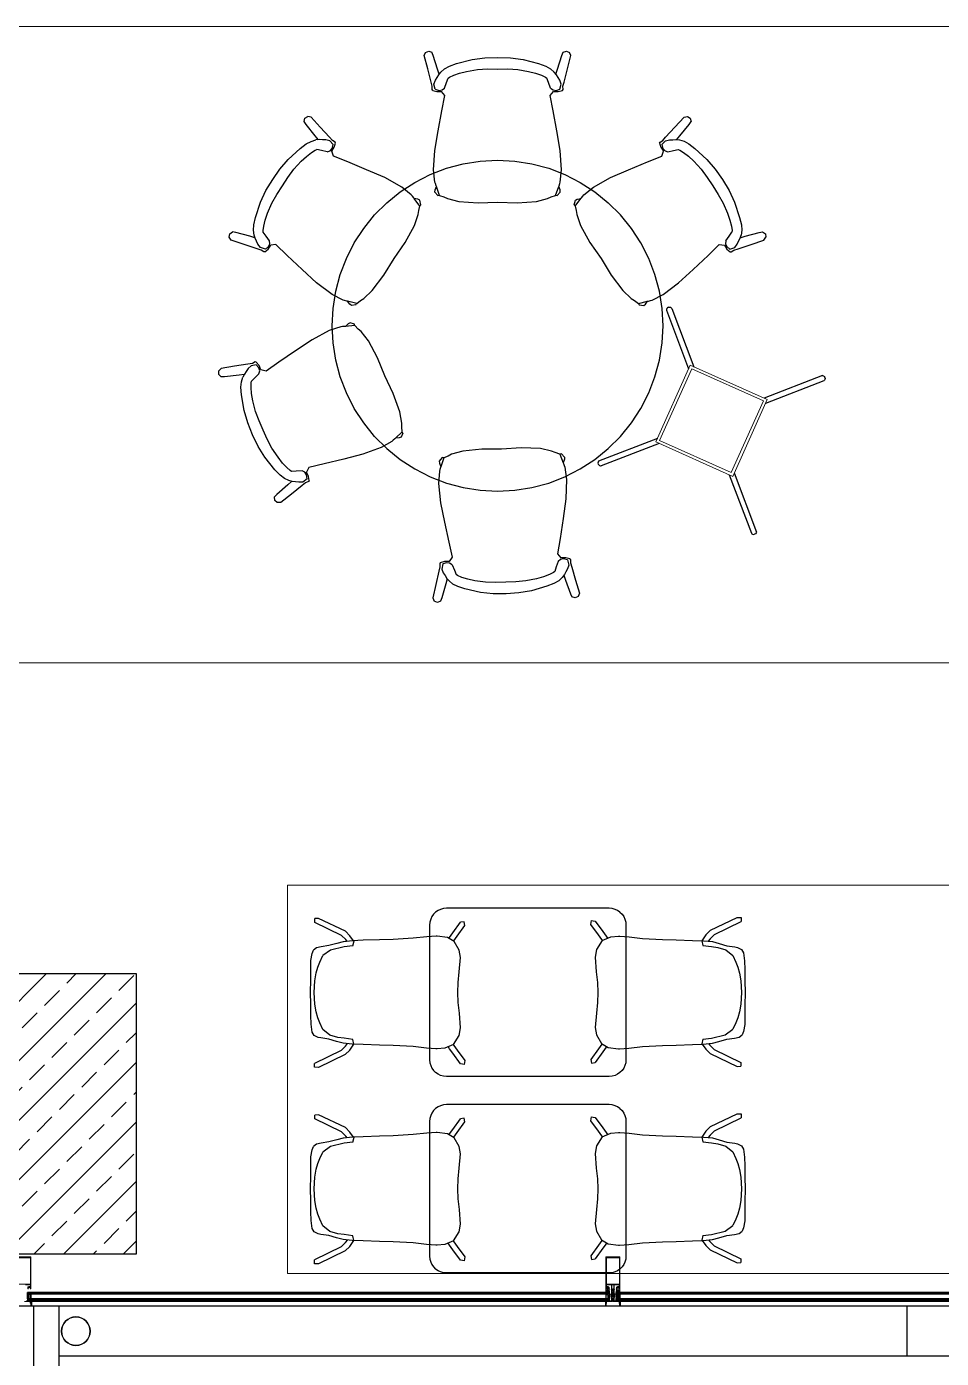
# Model space of a CAD drawing. Header units: centimetres. Extents: x -678439 to 55805, y -426864 to 17948.
# Drawn here: x 49390.6 to 49716.8, y 9606.7 to 10081.5 of the extents above; entities that cross this region are included whole.
import ezdxf

# ---------------------------------------------------------------- set-up
doc = ezdxf.new("R2010")
doc.units = ezdxf.units.CM
doc.header["$LTSCALE"] = 0.01
doc.header["$MEASUREMENT"] = 0
doc.layers.get('0').update_dxf_attribs({"lineweight": 0})
for name, color, linetype in [('AG-ELEV-02', 152, 'Continuous'), ('CAM', 1, 'Continuous'), ('V-0_Hatch_Concrete', 252, 'Continuous'), ('V-2_Column', 160, 'Continuous')]:
    doc.layers.add(name, color=color, linetype=linetype)
doc.layers.add('AG-Furniture', color=9, linetype='Continuous', lineweight=9)
doc.layers.add('AG-Profile_Aluminium', color=122, linetype='Continuous', lineweight=9)

# ---------------------------------------------------------------- blocks, each defined once
blk = doc.blocks.new('150714_ARSA$0$KOLON 80X120')
at = {"layer": 'V-0_Hatch_Concrete'}
h = blk.add_hatch(dxfattribs=at)
h.set_pattern_fill('ANSI33', color=256, scale=60)
h.set_pattern_definition([(45, (-19036.79, -4512.143), (-10.606602, 10.606602), []), (45, (-19026.183, -4512.143), (-10.606602, 10.606602), [7.5, -3.75])])
h.paths.add_polyline_path([(0, 100), (80, 100), (80, 0), (0, 0)])
at = {"layer": 'V-2_Column'}
blk.add_lwpolyline([(0, 100), (80, 100), (80, 0), (0, 0), (0, 100)], dxfattribs=at)
blk = doc.blocks.new('ART_00113592_P')
at = {"color": 0, "linetype": 'Continuous', "lineweight": -3}
for p, q in [((1, -49.2), (3.8, -39.1)), ((3.8, -39.1), (8.2, -29.7)), ((8.2, -29.7), (14.1, -21.4)), ((14.1, -21.4), (21.4, -14.1)), ((21.4, -14.1), (29.7, -8.2)), ((29.7, -8.2), (39.1, -3.8)), ((39.1, -3.8), (49.2, -1)), ((49.2, -1), (60, 0)), ((60, 0), (640, 0)), ((640, 0), (650.8, -1)), ((650.8, -1), (661, -3.8)), ((661, -3.8), (670.3, -8.2)), ((670.3, -8.2), (678.7, -14.1)), ((685.9, -21.4), (678.7, -14.1)), ((691.9, -29.7), (685.9, -21.4)), ((696.3, -39.1), (691.9, -29.7)), ((699.1, -49.2), (696.3, -39.1)), ((0, -60), (1, -49.2)), ((0, -540), (0, -60)), ((700.1, -60), (699.1, -49.2)), ((700, -60), (700.1, -60)), ((700.1, -540), (700.1, -60)), ((1, -550.8), (0, -540)), ((3.8, -561), (1, -550.8)), ((8.2, -570.3), (3.8, -561)), ((691.9, -570.3), (696.3, -561)), ((696.3, -561), (699.1, -550.8)), ((699.1, -550.8), (700.1, -540)), ((14.1, -578.7), (8.2, -570.3)), ((21.4, -585.9), (14.1, -578.7)), ((21.4, -585.9), (29.7, -591.9)), ((29.7, -591.9), (39.1, -596.3)), ((39.1, -596.3), (49.2, -599.1)), ((49.2, -599.1), (60, -600.1)), ((60, -600.1), (640, -600.1)), ((640, -600.1), (650.8, -599.1)), ((650.8, -599.1), (661, -596.3)), ((661, -596.3), (670.3, -591.9)), ((670.3, -591.9), (678.7, -585.9)), ((678.7, -585.9), (685.9, -578.7)), ((685.9, -578.7), (691.9, -570.3))]:
    blk.add_line(p, q, dxfattribs=at)
blk = doc.blocks.new('ART_00104314_P')
at = {"color": 0, "linetype": 'Continuous', "lineweight": -3}
for p, q in [((224.9, -0.3), (268.4, 0)), ((268.4, 0), (311.7, -0.3)), ((0, -28), (0.7, -14.3)), ((46, -123), (0, -28)), ((0.7, -14.3), (14.7, -14.5)), ((60.6, -109.3), (14.7, -14.5)), ((101, -64.7), (105.3, -37)), ((105.3, -37), (106.9, -27)), ((106.9, -27), (114.1, -12.5)), ((114.1, -12.5), (126, -6.2)), ((115.8, -69), (136.1, -43.3)), ((126, -6.2), (154.7, -1.5)), ((136.1, -43.3), (159.2, -32.4)), ((154.7, -1.5), (185.5, -0.7)), ((159.2, -32.4), (177.3, -25.4)), ((177.3, -25.4), (198.3, -19.6)), ((185.5, -0.7), (224.9, -0.3)), ((198.3, -19.6), (226, -15.6)), ((226, -15.6), (267.8, -12.3)), ((267.8, -12.3), (309.6, -15.6)), ((309.6, -15.6), (337.2, -19.6)), ((311.7, -0.3), (348.7, -0.6)), ((337.2, -19.6), (357.9, -25.4)), ((348.7, -0.6), (381.5, -1.4)), ((357.9, -25.4), (375.9, -32.4)), ((375.9, -32.4), (398.9, -43.3)), ((381.5, -1.4), (406.3, -5.4)), ((418.9, -70.9), (398.9, -43.3)), ((406.3, -5.4), (418.9, -10.9)), ((426.8, -21.6), (418.9, -10.9)), ((430.4, -37.6), (426.8, -21.6)), ((434.6, -64.8), (430.4, -37.6)), ((471.2, -110.5), (516.8, -15)), ((485.7, -124.2), (531.5, -28.4)), ((516.8, -15), (530.8, -14.7)), ((531.5, -28.4), (530.8, -14.7)), ((86.4, -116.3), (92.6, -92.8)), ((92.6, -92.8), (101, -64.7)), ((107, -97.4), (115.8, -69)), ((430, -119.7), (418.9, -70.9)), ((442.7, -93.8), (434.6, -64.8)), ((448.5, -116.5), (442.7, -93.8)), ((46, -123), (62.4, -139.4)), ((60.6, -109.3), (75.8, -124.5)), ((62.4, -139.4), (83.2, -154.4)), ((75.8, -124.5), (85.1, -131.2)), ((83.5, -148.7), (86.4, -116.3)), ((100.5, -150.5), (104.2, -119.7)), ((104.2, -119.7), (107, -97.4)), ((433.9, -150.5), (430, -119.7)), ((451.7, -149.7), (448.5, -116.5)), ((449.8, -130.1), (455.9, -125.6)), ((451.8, -153.1), (469.4, -140.5)), ((455.9, -125.6), (471.2, -110.5)), ((469.4, -140.5), (485.7, -124.2)), ((80.2, -245.3), (81.9, -187.2)), ((81.9, -187.2), (83.5, -148.7)), ((83.8, -153.8), (100.5, -150.5)), ((433.9, -150.5), (451.3, -154.8)), ((453.5, -187.5), (451.7, -149.7)), ((455.1, -245.3), (453.5, -187.5)), ((78.6, -294.2), (80.2, -245.3)), ((456.9, -294.4), (455.1, -245.3)), ((74.7, -365.7), (78.6, -294.2)), ((460.8, -365.8), (456.9, -294.4)), ((69.2, -413.4), (74.7, -365.7)), ((466.2, -414.4), (460.8, -365.8)), ((66.9, -447.1), (69.2, -413.4)), ((468.3, -447.5), (466.2, -414.4)), ((67.1, -451.2), (66.9, -447.1)), ((69.2, -478.9), (67.1, -451.2)), ((463.5, -488.8), (468.1, -451.6)), ((468.1, -451.6), (468.3, -447.5)), ((13.2, -534.5), (50.6, -507.5)), ((50.6, -507.5), (67.1, -495.8)), ((62.2, -523.8), (78.7, -512.1)), ((67.1, -495.8), (74.4, -490.9)), ((82.4, -509.5), (69.2, -478.9)), ((78.7, -512.1), (82.5, -509.5)), ((82.5, -509.6), (82.4, -509.5)), ((82.5, -509.6), (114.2, -529.3)), ((418.6, -529.9), (449.9, -512.2)), ((449.9, -512.2), (463.5, -488.8)), ((449.9, -512.2), (450.1, -512.1)), ((450.8, -510.8), (451.6, -511.3)), ((451.6, -511.3), (468.1, -523)), ((460.9, -493.4), (463.2, -495.1)), ((463.2, -495.1), (479.7, -506.8)), ((479.7, -506.8), (517.7, -534.1)), ((11, -548.4), (13.2, -534.5)), ((11, -548.4), (24.9, -550.8)), ((24.9, -550.8), (62.2, -523.8)), ((114.2, -529.3), (141.4, -534.3)), ((141.4, -534.3), (193.8, -530.5)), ((193.8, -530.5), (231.5, -526.4)), ((231.5, -526.4), (267.6, -524.7)), ((267.6, -524.7), (302.8, -526.1)), ((302.8, -526.1), (341.4, -530.1)), ((341.4, -530.1), (392, -534.2)), ((392, -534.2), (418.6, -529.9)), ((468.1, -523), (506.1, -550.3)), ((506.1, -550.3), (520, -548)), ((520, -548), (517.7, -534.1))]:
    blk.add_line(p, q, dxfattribs=at)
blk = doc.blocks.new('*U301')
at = {"color": 0, "linetype": 'Continuous', "lineweight": -3}
for p, q in [((-182.3, 561.1), (-122.7, 577.1)), ((-122.7, 577.1), (-61.7, 586.8)), ((-61.7, 586.8), (0, 590)), ((0, 590), (61.7, 586.8)), ((61.7, 586.8), (122.7, 577.1)), ((122.7, 577.1), (182.3, 561.1)), ((-295, 511), (-240, 539)), ((-240, 539), (-182.3, 561.1)), ((182.3, 561.1), (240, 539)), ((240, 539), (295, 511)), ((-394.8, 438.5), (-346.8, 477.3)), ((-346.8, 477.3), (-295, 511)), ((295, 511), (346.8, 477.3)), ((346.8, 477.3), (394.8, 438.5)), ((-438.5, 394.8), (-394.8, 438.5)), ((438.5, 394.8), (394.8, 438.5)), ((-477.3, 346.8), (-438.5, 394.8)), ((477.3, 346.8), (438.5, 394.8)), ((-511, 295), (-477.3, 346.8)), ((511, 295), (477.3, 346.8)), ((-539, 240), (-511, 295)), ((539, 240), (511, 295)), ((-561.1, 182.3), (-539, 240)), ((561.1, 182.3), (539, 240)), ((-577.1, 122.7), (-561.1, 182.3)), ((577.1, 122.7), (561.1, 182.3)), ((-586.8, 61.7), (-577.1, 122.7)), ((586.8, 61.7), (577.1, 122.7)), ((-590, 0), (-586.8, 61.7)), ((590, 0), (586.8, 61.7)), ((-586.8, -61.7), (-590, 0)), ((586.8, -61.7), (590, 0)), ((-577.1, -122.7), (-586.8, -61.7)), ((577.1, -122.7), (586.8, -61.7)), ((-561.1, -182.3), (-577.1, -122.7)), ((561.1, -182.3), (577.1, -122.7)), ((-539, -240), (-561.1, -182.3)), ((539, -240), (561.1, -182.3)), ((-511, -295), (-539, -240)), ((511, -295), (539, -240)), ((-477.3, -346.8), (-511, -295)), ((477.3, -346.8), (511, -295)), ((-438.5, -394.8), (-477.3, -346.8)), ((438.5, -394.8), (477.3, -346.8)), ((-394.8, -438.5), (-438.5, -394.8)), ((394.8, -438.5), (438.5, -394.8)), ((-394.8, -438.5), (-346.8, -477.3)), ((346.8, -477.3), (394.8, -438.5)), ((-346.8, -477.3), (-295, -511)), ((-295, -511), (-240, -539)), ((240, -539), (295, -511)), ((295, -511), (346.8, -477.3)), ((-240, -539), (-182.3, -561.1)), ((-182.3, -561.1), (-122.7, -577.1)), ((122.7, -577.1), (182.3, -561.1)), ((182.3, -561.1), (240, -539)), ((-122.7, -577.1), (-61.7, -586.8)), ((-61.7, -586.8), (0, -590)), ((0, -590), (61.7, -586.8)), ((61.7, -586.8), (122.7, -577.1))]:
    blk.add_line(p, q, dxfattribs=at)
blk = doc.blocks.new('ART_30103488_P')
at = {"color": 0, "linetype": 'Continuous', "lineweight": -3}
blk.add_blockref('*U301', (590, -590), dxfattribs=at)
blk = doc.blocks.new('ART_60179735_P')
at = {"color": 0, "linetype": 'Continuous', "lineweight": -3}
for p, q in [((15.6, 0), (27, -4.4)), ((0, -16.3), (4.4, -4.9)), ((12, -63.4), (0, -16.3)), ((4.4, -4.9), (15.6, 0)), ((31.9, -15.6), (27, -4.4)), ((47.6, -65), (31.9, -15.6)), ((89.7, -53.9), (114.9, -44.9)), ((114.9, -44.9), (170.5, -30.4)), ((170.5, -30.4), (215.5, -24.1)), ((215.5, -24.1), (261.3, -23.1)), ((261.3, -23.1), (307.1, -24.1)), ((307.1, -24.1), (352.1, -30.4)), ((352.1, -30.4), (407.7, -44.9)), ((407.7, -44.9), (432.9, -53.9)), ((475, -65), (490.7, -15.6)), ((490.7, -15.6), (495.6, -4.4)), ((495.6, -4.4), (507, 0)), ((507, 0), (518.2, -4.9)), ((510.6, -63.4), (522.6, -16.3)), ((522.6, -16.3), (518.2, -4.9)), ((24.2, -110.4), (12, -63.4)), ((39.6, -104.4), (45.6, -94.4)), ((45.6, -94.4), (51.6, -84.3)), ((53, -82.6), (47.6, -65)), ((51.6, -84.3), (59.2, -74.8)), ((59.2, -74.8), (72.4, -63.3)), ((72.4, -63.3), (89.7, -53.9)), ((85.6, -96.7), (90.4, -93.2)), ((90.4, -93.2), (105, -86.4)), ((105, -86.4), (125.9, -79.1)), ((125.9, -79.1), (151, -72.9)), ((151, -72.9), (189.5, -66.2)), ((189.5, -66.2), (225.3, -64)), ((225.3, -64), (261.3, -64.2)), ((261.3, -64.2), (297.3, -64)), ((297.3, -64), (333.1, -66.2)), ((333.1, -66.2), (371.6, -72.9)), ((371.6, -72.9), (396.7, -79.1)), ((396.7, -79.1), (417.6, -86.4)), ((417.6, -86.4), (432.2, -93.2)), ((432.2, -93.2), (437, -96.7)), ((432.9, -53.9), (450.2, -63.3)), ((450.2, -63.3), (463.4, -74.8)), ((471, -84.3), (463.4, -74.8)), ((469.6, -82.6), (475, -65)), ((477, -94.4), (471, -84.3)), ((483, -104.4), (477, -94.4)), ((498.4, -110.4), (510.6, -63.4)), ((28.5, -125.8), (24.2, -110.4)), ((28, -136.8), (28.5, -125.8)), ((30.1, -140.3), (28, -136.8)), ((30.1, -140.3), (44.8, -144.4)), ((34.5, -118), (39.6, -104.4)), ((38.8, -136.2), (34.5, -118)), ((38.8, -136.2), (52.6, -140.4)), ((52.6, -140.4), (63.5, -138.7)), ((63.5, -138.7), (72.4, -131.8)), ((72.4, -131.8), (79.5, -112.6)), ((79.5, -112.6), (85.6, -96.7)), ((443.1, -112.6), (437, -96.7)), ((450.2, -131.8), (443.1, -112.6)), ((450.2, -131.8), (459.1, -138.7)), ((459.1, -138.7), (470, -140.4)), ((470, -140.4), (483.8, -136.2)), ((477.8, -144.4), (492.5, -140.3)), ((488.1, -118), (483, -104.4)), ((483.8, -136.2), (488.1, -118)), ((492.5, -140.3), (494.6, -136.8)), ((494.2, -125.8), (498.4, -110.4)), ((494.6, -136.8), (494.2, -125.8)), ((44.8, -144.4), (61.9, -144.4)), ((73.5, -158.9), (61.9, -144.4)), ((62.8, -213.2), (73.5, -158.9)), ((449.1, -158.9), (460.7, -144.3)), ((459.8, -213.2), (449.1, -158.9)), ((460.7, -144.3), (477.8, -144.4)), ((49.9, -285), (62.8, -213.2)), ((472.7, -285), (459.8, -213.2)), ((37.9, -354.2), (49.9, -285)), ((484.7, -354.2), (472.7, -285)), ((33, -423.5), (37.9, -354.2)), ((489.6, -423.5), (484.7, -354.2)), ((37.8, -467.2), (33, -423.5)), ((484.8, -467.2), (489.6, -423.5)), ((39.5, -472.8), (37.8, -467.2)), ((42, -480), (39.5, -472.8)), ((480.6, -480), (483.1, -472.8)), ((483.1, -472.8), (484.8, -467.2)), ((37.7, -502.7), (38.4, -495.3)), ((48.4, -515.1), (37.7, -502.7)), ((38.4, -495.3), (43.1, -483.1)), ((43.1, -483.1), (42, -480)), ((54.4, -514.6), (43.1, -483.1)), ((48.4, -515.1), (54.2, -514)), ((54.4, -514.6), (70.2, -520.3)), ((70.2, -520.3), (83, -526.2)), ((439.6, -526.2), (452.4, -520.3)), ((452.4, -520.3), (468.2, -514.6)), ((468.2, -514.6), (479.5, -483.1)), ((468.4, -514), (474.3, -515.1)), ((474.3, -515.1), (484.9, -502.7)), ((479.5, -483.1), (480.6, -480)), ((484.2, -495.3), (479.5, -483.1)), ((484.9, -502.7), (484.2, -495.3)), ((83, -526.2), (122.8, -536.3)), ((122.8, -536.3), (191.7, -540.9)), ((191.7, -540.9), (261.3, -539.1)), ((261.3, -539.1), (330.9, -540.9)), ((330.9, -540.9), (399.8, -536.3)), ((399.8, -536.3), (439.6, -526.2))]:
    blk.add_line(p, q, dxfattribs=at)
blk = doc.blocks.new('ART_00069725_P')
at = {"linetype": 'Continuous', "lineweight": -3}
for p, q in [((5.8, -1.2), (9.1, 0)), ((9.1, 0), (12.5, 0)), ((605.9, 0), (609.2, 0)), ((609.2, 0), (612.5, -1.2)), ((0, -9.9), (0.9, -6.5)), ((0.3, -13.1), (0, -9.9)), ((0.3, -13.1), (159.2, -171.1)), ((1.8, -15.9), (0.3, -13.1)), ((0.9, -6.5), (2.9, -3.5)), ((2.9, -3.5), (5.8, -1.2)), ((12.5, 0), (15.4, -1.2)), ((15.4, -1.2), (174.1, -159.1)), ((445.9, -159.1), (605.9, 0)), ((459.2, -172.3), (616.5, -15.9)), ((612.5, -1.2), (615.4, -3.5)), ((617.4, -6.5), (615.4, -3.5)), ((616.5, -15.9), (618, -13.1)), ((618.4, -9.9), (617.4, -6.5)), ((618, -13.1), (618.4, -9.9)), ((1.8, -602.3), (159.2, -445.9)), ((15.4, -616.9), (174.1, -459.1)), ((445.9, -459.1), (605.9, -618.1)), ((459.2, -445.9), (616.5, -602.3)), ((0, -608.3), (0.3, -605)), ((0.9, -611.6), (0, -608.3)), ((0.3, -605), (1.8, -602.3)), ((2.9, -614.7), (0.9, -611.6)), ((2.9, -614.7), (5.8, -616.9)), ((5.8, -616.9), (9.1, -618.1)), ((12.5, -618.1), (15.4, -616.9)), ((15.4, -616.9), (15.4, -616.9)), ((609.2, -618.1), (612.5, -616.9)), ((612.5, -616.9), (615.4, -614.7)), ((615.4, -614.7), (617.4, -611.6)), ((618, -605), (616.5, -602.3)), ((617.4, -611.6), (618.4, -608.3)), ((618.4, -608.3), (618, -605)), ((9.1, -618.1), (12.5, -618.1)), ((605.9, -618.1), (609.2, -618.1))]:
    blk.add_line(p, q, dxfattribs=at)
for points in [[(159.2, -159.1), (459.2, -159.1), (459.2, -459.1), (159.2, -459.1)], [(169.2, -169.1), (449.2, -169.1), (449.2, -449.1), (169.2, -449.1)]]:
    blk.add_lwpolyline(points, close=True)
blk = doc.blocks.new('A$C4C4F46C8')
at = {"layer": 'AG-Furniture', "color": 251}
blk.add_lwpolyline([(-17100, -15291.6), (-2006.3, -15291.6), (-2006.3, -13023.9), (-17100, -13023.9)], close=True, dxfattribs=at)
at = {"layer": 'AG-Furniture', "color": 251, "elevation": -3054.2}
blk.add_lwpolyline([(-988, -16085.2), (-7460, -16085.2), (-7460, -17469), (-988, -17469)], close=True, dxfattribs=at)
at = {"layer": 'AG-Furniture', "ltscale": 0.3}
for name, p in [('ART_60179735_P', (-6972.3, -13110.9, 720)), ('ART_60179735_P', (-6972.3, -13110.9, 720)), ('ART_30103488_P', (-7301, -13500, 1440))]:
    blk.add_blockref(name, p, dxfattribs=at)
for name, p, rotation in [('ART_60179735_P', (-7674.5, -13775.9, 720), 57), ('ART_60179735_P', (-7674.5, -13775.9, 720), 57), ('ART_60179735_P', (-6032.2, -13337.6, 720), 302.9999999999999), ('ART_60179735_P', (-6032.2, -13337.6, 720), 302.9999999999999), ('ART_60179735_P', (-7499.2, -14727, 720), 114), ('ART_60179735_P', (-7499.2, -14727, 720), 114), ('ART_00069725_P', (-5539.7, -14273.1, 720), 245.8857064652339), ('ART_00069725_P', (-5539.7, -14273.1, 720), 245.8857064652339), ('ART_60179735_P', (-6418.6, -15060.3, 720), 181.8272758102483), ('ART_60179735_P', (-6418.6, -15060.3, 720), 181.8272758102483), ('ART_00113592_P', (-6253.1, -16767.3, 720), 180), ('ART_00113592_P', (-6253.1, -16767.3, 720), 180), ('ART_00104314_P', (-7377.8, -16734.9), 90), ('ART_00104314_P', (-7377.8, -16734.9), 90), ('ART_00104314_P', (-5828.4, -16199.7), 270), ('ART_00104314_P', (-5828.4, -16199.7), 270), ('ART_00113592_P', (-6253.1, -17467.4, 720), 180), ('ART_00113592_P', (-6253.1, -17467.4, 720), 180), ('ART_00104314_P', (-5828.4, -16899.7), 270), ('ART_00104314_P', (-5828.4, -16899.7), 270), ('ART_00104314_P', (-7377.8, -17435), 90), ('ART_00104314_P', (-7377.8, -17435), 90)]:
    blk.add_blockref(name, p, dxfattribs=dict(at, rotation=rotation))
blk = doc.blocks.new('A$C514D6D2B')
at = {"layer": 'AG-ELEV-02'}
for p, q in [((29436.8, 5556.6), (27384.7, 5556.6)), ((29435.6, 5572.3), (27385.9, 5572.3)), ((27387.2, 5572.3), (27387.2, 5556.6)), ((29434.3, 5572.3), (29434.3, 5556.6)), ((31536.8, 5556.6), (29484.7, 5556.6)), ((31535.6, 5572.3), (29485.9, 5572.3)), ((29487.2, 5572.3), (29487.2, 5556.6))]:
    blk.add_line(p, q, dxfattribs=at)
at = {"layer": 'AG-ELEV-02', "ltscale": 2.5}
for p, q in [((30510.8, 5378.6), (30510.8, 5556.6)), ((27485.8, 5378.6), (33535.8, 5378.6))]:
    blk.add_line(p, q, dxfattribs=at)
for points in [[(33625.8, 5556.6), (33625.8, 491.6), (27395.8, 491.6), (27395.8, 5556.6)], [(33535.8, 5556.6), (33535.8, 581.6), (27485.8, 581.6), (27485.8, 5556.6)]]:
    blk.add_lwpolyline(points, dxfattribs=at)
at = {"layer": 'AG-Profile_Aluminium'}
blk.add_lwpolyline([(27336.3, 5732.5), (27385.3, 5732.5, -0.400911), (27385.8, 5732), (27385.8, 5618.3, -0.414214), (27385.3, 5617.8), (27383.4, 5617.8, -0.280185), (27383, 5618), (27382.6, 5618.9), (27382.6, 5619.3), (27383.8, 5619.3), (27383.8, 5622.3, 0.414214), (27383.3, 5622.8), (27380.1, 5622.8), (27379.6, 5623.3), (27379.1, 5622.8), (27375.9, 5622.8, 0.414214), (27375.4, 5622.3), (27375.4, 5619.3), (27376.6, 5619.3), (27376.6, 5618.9), (27376.1, 5618, -0.280185), (27375.7, 5617.8), (27374.7, 5617.8, -0.414214), (27374.2, 5618.3), (27374.2, 5623.3, -0.414214), (27375.7, 5624.8), (27377.6, 5624.8), (27377.6, 5625.3, -0.414214), (27378.1, 5625.8), (27381.1, 5625.8, -0.414214), (27381.6, 5625.3), (27381.6, 5624.8), (27383.8, 5624.8), (27383.8, 5631.3, 0.414214), (27382.3, 5632.8), (27365.8, 5632.8)], format="xyb", dxfattribs=at)
for points in [[(27383.9, 5634.6), (27337.6, 5634.6), (27337.6, 5728.5), (27383.9, 5728.5)], [(29483.9, 5634.6), (29437.6, 5634.6), (29437.6, 5728.5), (29483.9, 5728.5)], [(29457.7, 5583), (29463.7, 5583), (29463.7, 5588.8), (29457.7, 5588.8)]]:
    blk.add_lwpolyline(points, close=True, dxfattribs=at)
for points in [[(29476.6, 5618.9), (29476.1, 5618, -0.280185), (29475.7, 5617.8), (29474.7, 5617.8, -0.414214), (29474.2, 5618.3), (29474.2, 5623.3, -0.414214), (29475.7, 5624.8), (29477.6, 5624.8), (29477.6, 5625.3, -0.414214), (29478.1, 5625.8), (29481.1, 5625.8, -0.414214), (29481.6, 5625.3), (29481.6, 5624.8), (29483.8, 5624.8), (29483.8, 5631.3, 0.414214), (29482.3, 5632.8), (29465.8, 5632.8), (29465.8, 5615.8), (29466.4, 5615.8), (29466.4, 5615, -0.414898), (29466.2, 5614.8), (29465.8, 5614.8), (29465.8, 5596.8), (29464.8, 5595.8), (29463.8, 5595.8, -0.401727), (29462.6, 5596.9), (29463.1, 5597.2), (29462.6, 5597.5), (29462.6, 5598.3), (29462.6, 5598.3), (29463.1, 5598.6), (29462.6, 5598.9), (29462.6, 5599.7), (29463.1, 5600), (29462.6, 5600.3), (29462.6, 5601.1), (29463.1, 5601.4), (29462.6, 5601.7), (29462.6, 5602.5), (29463.1, 5602.8), (29462.6, 5603.1), (29462.6, 5603.9), (29463.1, 5604.2), (29462.6, 5604.5), (29462.6, 5605.4), (29463.1, 5605.6), (29462.6, 5605.9), (29462.6, 5606.8), (29463.1, 5607.1), (29462.6, 5607.3), (29462.6, 5608.2), (29463.1, 5608.5), (29462.6, 5608.8), (29462.6, 5609.6), (29463.1, 5609.9), (29462.6, 5610.2), (29462.6, 5611), (29463.1, 5611.3), (29462.6, 5611.6), (29462.6, 5612.4), (29463.1, 5612.7), (29462.6, 5613), (29462.6, 5613.4), (29461.1, 5614.9, 0.414204), (29460.4, 5614.9), (29459, 5613.4), (29459, 5612.3), (29458.5, 5612), (29459, 5611.7), (29459, 5610.9), (29458.5, 5610.6), (29459, 5610.3), (29459, 5609.5), (29458.5, 5609.2), (29459, 5608.9), (29459, 5608), (29458.5, 5607.8), (29459, 5607.5), (29459, 5606.6), (29458.5, 5606.3), (29459, 5606.1), (29459, 5605.2), (29458.5, 5604.9), (29459, 5604.6), (29459, 5603.8), (29458.5, 5603.5), (29459, 5603.2), (29459, 5602.4), (29458.5, 5602.1), (29459, 5601.8), (29459, 5601), (29458.5, 5600.7), (29459, 5600.4), (29459, 5599.6), (29458.5, 5599.3), (29459, 5599), (29459, 5598.2), (29458.5, 5597.9), (29459, 5597.6), (29459, 5596.8), (29458.5, 5596.5), (29458.8, 5596.3, -0.259555), (29457.8, 5595.8), (29456.8, 5595.8), (29455.8, 5596.8), (29455.8, 5614.8), (29455.4, 5614.8, -0.414214), (29455.2, 5615), (29455.2, 5615.8), (29455.8, 5615.8), (29455.8, 5632.8), (29439.3, 5632.8, 0.414214), (29437.8, 5631.3), (29437.8, 5624.8), (29440, 5624.8), (29440, 5625.3, -0.414214), (29440.5, 5625.8), (29443.5, 5625.8, -0.414214), (29444, 5625.3), (29444, 5624.8), (29445.9, 5624.8, -0.414214), (29447.4, 5623.3), (29447.4, 5618.3, -0.414214), (29446.9, 5617.8), (29445.8, 5617.8, -0.280185), (29445.4, 5618), (29445, 5618.9), (29445, 5619.3), (29446.2, 5619.3), (29446.2, 5622.3, 0.414214), (29445.7, 5622.8), (29442.5, 5622.8), (29442, 5623.3), (29441.5, 5622.8), (29438.3, 5622.8, 0.414214), (29437.8, 5622.3), (29437.8, 5619.3), (29439, 5619.3), (29439, 5618.9), (29438.5, 5618, -0.280185), (29438.1, 5617.8), (29436.3, 5617.8, -0.414214), (29435.8, 5618.3), (29435.8, 5732, -0.414214), (29436.3, 5732.5), (29485.3, 5732.5, -0.400911), (29485.8, 5732), (29485.8, 5618.3, -0.414214), (29485.3, 5617.8), (29483.4, 5617.8, -0.280185), (29483, 5618), (29482.6, 5618.9), (29482.6, 5619.3), (29483.8, 5619.3), (29483.8, 5622.3, 0.414214), (29483.3, 5622.8), (29480.1, 5622.8), (29479.6, 5623.3), (29479.1, 5622.8), (29475.9, 5622.8, 0.414214), (29475.4, 5622.3), (29475.4, 5619.3), (29476.6, 5619.3)], [(29462.5, 5577.5), (29462.5, 5577.1), (29463, 5576.2, 0.280182), (29463.4, 5576), (29465.2, 5576, 0.414214), (29465.7, 5576.5), (29465.7, 5585.9, -0.198912), (29466.3, 5587.4), (29467.2, 5588.2, 0.198912), (29467.7, 5589.6), (29467.7, 5599.5, 0.414214), (29467.2, 5600), (29466.4, 5600, 0.414214), (29465.9, 5599.5), (29465.9, 5591.3, -0.414156), (29465.4, 5590.8), (29462, 5590.8, -0.414272), (29461.5, 5591.3), (29461.5, 5592.3, -0.414214), (29461.6, 5592.4), (29461.9, 5592.4, -0.244698), (29462, 5592.3), (29462.7, 5591.3, 0.414214), (29463, 5591.3), (29463.3, 5591.5), (29462.4, 5592.8, 0.244698), (29462.1, 5593), (29461.8, 5593, -0.414214), (29461.5, 5593.3), (29461.5, 5594.5, -0.414214), (29461.6, 5594.6), (29461.9, 5594.6, -0.244698), (29462, 5594.5), (29462.7, 5593.5, 0.414214), (29463, 5593.5), (29463.3, 5593.7), (29462.4, 5595.1, 0.244698), (29462.1, 5595.2), (29461.8, 5595.2, -0.414214), (29461.5, 5595.5), (29461.5, 5596.7, -0.414214), (29461.6, 5596.8), (29461.9, 5596.8, -0.244698), (29462, 5596.8), (29462.7, 5595.8, 0.414214), (29463, 5595.7), (29463.3, 5596), (29462.4, 5597.3, 0.244698), (29462.1, 5597.4), (29461.8, 5597.4, -0.414214), (29461.5, 5597.7), (29461.5, 5598.9, -0.414214), (29461.6, 5599), (29461.9, 5599, -0.244698), (29462, 5599), (29462.7, 5598, 0.414214), (29463, 5598), (29463.3, 5598.2), (29462.4, 5599.5, 0.244698), (29462.1, 5599.6), (29461.8, 5599.6, -0.414214), (29461.5, 5599.9), (29461.5, 5601.2, -0.414214), (29461.6, 5601.3), (29461.8, 5601.3, -0.244698), (29461.9, 5601.2), (29462.7, 5600.1, 0.414214), (29463, 5600), (29463.3, 5600.2), (29461.7, 5602.5, 0), (29461.7, 5602.5, 0.244698), (29460.9, 5603), (29460.6, 5603, 0.244698), (29459.8, 5602.5), (29458.2, 5600.2), (29458.5, 5600, 0.414214), (29458.8, 5600.1), (29459.6, 5601.2, -0.244698), (29459.7, 5601.3), (29459.8, 5601.3, -0.414214), (29459.9, 5601.2), (29459.9, 5599.9, -0.414214), (29459.6, 5599.6), (29459.4, 5599.6, 0.244698), (29459.1, 5599.5), (29458.2, 5598.2), (29458.5, 5598, 0.414214), (29458.8, 5598), (29459.5, 5599, -0.244698), (29459.6, 5599), (29459.8, 5599, -0.414214), (29459.9, 5598.9), (29459.9, 5597.7, -0.414214), (29459.6, 5597.4), (29459.4, 5597.4, 0.244698), (29459.1, 5597.3), (29458.2, 5596), (29458.5, 5595.7, 0.414214), (29458.8, 5595.8), (29459.5, 5596.8, -0.244698), (29459.6, 5596.8), (29459.8, 5596.8, -0.414214), (29459.9, 5596.7), (29459.9, 5595.5, -0.414214), (29459.6, 5595.2), (29459.4, 5595.2, 0.244698), (29459.1, 5595.1), (29458.2, 5593.7), (29458.5, 5593.5, 0.414214), (29458.8, 5593.5), (29459.5, 5594.5, -0.244698), (29459.6, 5594.6), (29459.8, 5594.6, -0.414214), (29459.9, 5594.5), (29459.9, 5593.3, -0.414214), (29459.6, 5593), (29459.4, 5593, 0.244698), (29459.1, 5592.8), (29458.2, 5591.5), (29458.5, 5591.3, 0.414214), (29458.8, 5591.3), (29459.5, 5592.3, -0.244698), (29459.6, 5592.4), (29459.8, 5592.4, -0.414214), (29459.9, 5592.3), (29459.9, 5591.3, -0.414214), (29459.4, 5590.8), (29456, 5590.8, -0.414214), (29455.5, 5591.3), (29455.5, 5599.5, 0.414214), (29455, 5600), (29454.2, 5600, 0.414214), (29453.7, 5599.5), (29453.7, 5589.6, 0.198912), (29454.3, 5588.2), (29455.2, 5587.4, -0.198912), (29455.7, 5585.9), (29455.7, 5576.5, 0.414214), (29456.2, 5576), (29458.1, 5576, 0.280182), (29458.5, 5576.2), (29458.9, 5577.1), (29458.9, 5577.5), (29457.7, 5577.5), (29457.7, 5580.5, -0.414214), (29458.2, 5581), (29460.2, 5581), (29460.7, 5581.5), (29461.2, 5581), (29463.2, 5581, -0.414214), (29463.7, 5580.5), (29463.7, 5577.5)], [(29461.1, 5617.5, 0.414204), (29460.4, 5617.5), (29458.5, 5615.5, -0.668177), (29457.6, 5615.9), (29457.6, 5632.8), (29463.9, 5632.8), (29463.9, 5615.9, -0.668169), (29463.1, 5615.5)], [(27360.8, 5557.9), (27384.7, 5557.9, 0.415475), (27384.9, 5558.1), (27384.9, 5566), (27383.6, 5567.1, -0.734294), (27384.9, 5570.3, 0.180054), (27385.5, 5570.5), (27385.5, 5572, -1.029401), (27386.2, 5571.9), (27386.2, 5558.1, -0.414214), (27384.7, 5556.6), (27336.8, 5556.6, -0.414214), (27335.3, 5558.1), (27335.3, 5571.9, -1.029594), (27336, 5572), (27336, 5570.5, 0.18004), (27336.6, 5570.3, -0.734976), (27337.9, 5567.1), (27336.6, 5566), (27336.6, 5558.1, 0.415536), (27336.8, 5557.9)], [(29460.8, 5557.9), (29484.7, 5557.9, 0.415475), (29484.9, 5558.1), (29484.9, 5566), (29483.6, 5567.1, -0.734294), (29484.9, 5570.3, 0.180054), (29485.5, 5570.5), (29485.5, 5572, -1.029401), (29486.2, 5571.9), (29486.2, 5558.1, -0.414214), (29484.7, 5556.6), (29436.8, 5556.6, -0.414214), (29435.3, 5558.1), (29435.3, 5571.9, -1.029594), (29436, 5572), (29436, 5570.5, 0.18004), (29436.6, 5570.3, -0.734976), (29437.9, 5567.1), (29436.6, 5566), (29436.6, 5558.1, 0.415536), (29436.8, 5557.9)]]:
    blk.add_lwpolyline(points, format="xyb", close=True, dxfattribs=at)
at = {"layer": 'AG-Profile_Aluminium', "color": 9}
for points in [[(29445.8, 5604.7, 0.433199), (29449, 5607.7), (29448.2, 5616.5, -0.414214), (29448.5, 5616.8), (29448.9, 5616.8, 0.414214), (29449.2, 5617.1), (29449.2, 5617.5, 0.414214), (29448.9, 5617.8), (29445.8, 5617.8, -0.414214), (29444.8, 5618.8), (29444.8, 5620.1), (29445.9, 5620.1), (29445.9, 5620.6, 0.384615), (29438.1, 5620.6), (29438.1, 5620.1), (29439.1, 5620.1), (29439.1, 5618.8, -0.414214), (29438.1, 5617.8), (29435.8, 5617.8), (29436.1, 5606.1, 0.213288), (29437.4, 5604.8, -0.005109)], [(29437.2, 5607.8), (29437.8, 5607.8), (29437.8, 5608.3), (29446.1, 5609.3), (29446.2, 5608.8), (29446.7, 5608.8), (29447.5, 5607.7, -0.436697), (29445.4, 5605.7, 0.010178), (29437.4, 5605.9, -0.26621), (29437.1, 5606.4), (29436.7, 5607.3, -0.414214)], [(29445.1, 5611.7, 0.425894), (29445.5, 5612.2), (29445.2, 5614.3, 0.3686), (29444.7, 5614.8), (29439.7, 5614.8, 0.375315), (29439.2, 5614.3), (29438.8, 5611.5, 0.490444), (29439.4, 5611)], [(29443.3, 5620.9, 0.142901), (29440.6, 5620.9), (29440.6, 5618.1, 0.414214), (29440.9, 5617.8), (29443, 5617.8, 0.414214), (29443.3, 5618.1)], [(29475.7, 5604.7, -0.433199), (29472.5, 5607.7), (29473.4, 5616.5, 0.414214), (29473.1, 5616.8), (29472.7, 5616.8, -0.414214), (29472.4, 5617.1), (29472.4, 5617.5, -0.414214), (29472.7, 5617.8), (29475.7, 5617.8, 0.414214), (29476.7, 5618.8), (29476.7, 5620.1), (29475.7, 5620.1), (29475.7, 5620.6, -0.384615), (29483.5, 5620.6), (29483.5, 5620.1), (29482.4, 5620.1), (29482.4, 5618.8, 0.414214), (29483.4, 5617.8), (29485.8, 5617.8), (29485.4, 5606.1, -0.213288), (29484.1, 5604.8, 0.005109)], [(29484.3, 5607.8), (29483.8, 5607.8), (29483.7, 5608.3), (29475.4, 5609.3), (29475.4, 5608.8), (29474.9, 5608.8), (29474, 5607.7, 0.436697), (29476.1, 5605.7, -0.010178), (29484.1, 5605.9, 0.26621), (29484.4, 5606.4), (29484.8, 5607.3, 0.414214)], [(29476.4, 5611.7, -0.425894), (29476, 5612.2), (29476.3, 5614.3, -0.3686), (29476.8, 5614.8), (29481.8, 5614.8, -0.375315), (29482.3, 5614.3), (29482.7, 5611.5, -0.490444), (29482.1, 5611)], [(29474.4, 5576.1), (29473.9, 5575.2), (29473, 5575.2), (29473.4, 5576.1, 0.834458), (29472.9, 5576.1), (29472.4, 5575.2), (29471.5, 5575.2), (29471.9, 5576.1, 0.834458), (29471.4, 5576.1), (29470.9, 5575.2), (29470, 5575.2), (29470, 5575.5, 0.363249), (29469.7, 5575.7), (29463.4, 5575.7, -0.414214), (29462.4, 5576.7), (29462.4, 5577.5), (29463.4, 5577.5), (29463.4, 5578, 0.543452), (29458, 5578), (29458, 5577.5), (29459.1, 5577.5), (29459.1, 5576.7, -0.414214), (29458.1, 5575.7), (29451.7, 5575.7, 0.363249), (29451.5, 5575.5), (29451.4, 5575.2), (29450.5, 5575.2), (29450, 5576, 0.834458), (29449.5, 5576), (29449.9, 5575.2), (29449, 5575.2), (29448.5, 5576, 0.834458), (29448, 5576), (29448.4, 5575.2), (29447.5, 5575.2), (29447, 5576, 0.834458), (29446.5, 5576), (29446.9, 5575.2), (29446, 5575.2), (29445.5, 5576, 0.834458), (29445, 5576), (29445.4, 5575.2), (29444.5, 5575.2), (29444, 5576, 0.834458), (29443.5, 5576), (29443.9, 5575.2), (29443, 5575.2), (29442.5, 5576, 0.834458), (29442, 5576), (29442.4, 5575.2), (29441.5, 5575.2), (29441, 5576, 0.834458), (29440.5, 5576), (29440.9, 5575.2), (29440, 5575.2), (29439.5, 5576, 0.834458), (29439, 5576), (29439.4, 5575.2), (29438.5, 5575.2), (29438, 5576, 0.834458), (29437.5, 5576), (29437.9, 5575.2), (29437, 5575.2), (29436.5, 5576, 0.833224), (29436, 5576), (29436, 5575.9, -0.121295), (29436.3, 5575.2, -0.083975), (29434.1, 5576.2, 0.853065), (29433.8, 5575.8, -0.075674), (29435.7, 5573.5, 0.344474), (29436.6, 5572.7), (29458.5, 5572.7, 0.253164), (29459.4, 5573.2, -0.541002), (29462.1, 5573.2, 0.253164), (29463, 5572.7), (29484.9, 5572.7, 0.344474), (29485.8, 5573.5, -0.075525), (29487.6, 5575.9, 0.853065), (29487.3, 5576.3, -0.085692), (29485.2, 5575.2, -0.114183), (29485.4, 5576), (29485.4, 5576.1, 0.833224), (29484.9, 5576.1), (29484.4, 5575.2), (29483.5, 5575.2), (29483.9, 5576.1, 0.834458), (29483.4, 5576.1), (29482.9, 5575.2), (29482, 5575.2), (29482.4, 5576.1, 0.834458), (29481.9, 5576.1), (29481.4, 5575.2), (29480.5, 5575.2), (29480.9, 5576.1, 0.834458), (29480.4, 5576.1), (29479.9, 5575.2), (29479, 5575.2), (29479.4, 5576.1, 0.834458), (29478.9, 5576.1), (29478.4, 5575.2), (29477.5, 5575.2), (29477.9, 5576.1, 0.834458), (29477.4, 5576.1), (29476.9, 5575.2), (29476, 5575.2), (29476.4, 5576.1, 0.834458), (29475.9, 5576.1), (29475.4, 5575.2), (29474.5, 5575.2), (29474.9, 5576.1, 0.834458)]]:
    blk.add_lwpolyline(points, format="xyb", close=True, dxfattribs=at)
blk.add_lwpolyline([(27363, 5572.7), (27384.9, 5572.7, 0.344474), (27385.8, 5573.5, -0.075525), (27387.6, 5575.9, 0.853065), (27387.3, 5576.3, -0.085692), (27385.2, 5575.2, -0.114183), (27385.4, 5576), (27385.4, 5576.1, 0.833224), (27384.9, 5576.1), (27384.4, 5575.2), (27383.5, 5575.2), (27383.9, 5576.1, 0.834458), (27383.4, 5576.1), (27382.9, 5575.2), (27382, 5575.2), (27382.4, 5576.1, 0.834458), (27381.9, 5576.1), (27381.4, 5575.2), (27380.5, 5575.2), (27380.9, 5576.1, 0.834458), (27380.4, 5576.1), (27379.9, 5575.2), (27379, 5575.2), (27379.4, 5576.1, 0.834458), (27378.9, 5576.1), (27378.4, 5575.2), (27377.5, 5575.2), (27377.9, 5576.1, 0.834458), (27377.4, 5576.1), (27376.9, 5575.2), (27376, 5575.2), (27376.4, 5576.1, 0.834458), (27375.9, 5576.1), (27375.4, 5575.2), (27374.5, 5575.2), (27374.9, 5576.1, 0.834458), (27374.4, 5576.1), (27373.9, 5575.2), (27373, 5575.2), (27373.4, 5576.1, 0.834458), (27372.9, 5576.1), (27372.4, 5575.2), (27371.5, 5575.2), (27371.9, 5576.1, 0.834458), (27371.4, 5576.1), (27370.9, 5575.2), (27370, 5575.2)], format="xyb", dxfattribs=at)
at = {"layer": 'AG-Profile_Aluminium'}
for radius in [52, 50]:
    blk.add_circle((27545.8, 5466.9), radius, dxfattribs=at)
at = {"layer": 'CAM'}
for p, q in [((27372.8, 5598.8), (27372.8, 5604.8)), ((29448.7, 5604.8), (27372.8, 5604.8)), ((29448.7, 5602.8), (27372.8, 5602.8)), ((29448.7, 5598.8), (29448.7, 5604.8)), ((31548.7, 5604.8), (29472.8, 5604.8)), ((29472.8, 5598.8), (29472.8, 5604.8)), ((31548.7, 5602.8), (29472.8, 5602.8)), ((29448.7, 5600.8), (27372.8, 5600.8)), ((29448.7, 5598.8), (27372.8, 5598.8)), ((27372.8, 5581.8), (27372.8, 5575.8)), ((29448.7, 5581.8), (27372.8, 5581.8)), ((29448.7, 5579.8), (27372.8, 5579.8)), ((29448.7, 5577.8), (27372.8, 5577.8)), ((29448.7, 5575.8), (27372.8, 5575.8)), ((29448.7, 5575.8), (29448.7, 5581.8)), ((31548.7, 5600.8), (29472.8, 5600.8)), ((31548.7, 5598.8), (29472.8, 5598.8)), ((31548.7, 5581.8), (29472.8, 5581.8)), ((29472.8, 5575.8), (29472.8, 5581.8)), ((31548.7, 5579.8), (29472.8, 5579.8)), ((31548.7, 5577.8), (29472.8, 5577.8)), ((31548.7, 5575.8), (29472.8, 5575.8))]:
    blk.add_line(p, q, dxfattribs=at)
for points in [[(27385.5, 5598.8), (27385.5, 5581.8), (27379.8, 5581.8), (27377.8, 5583.8), (27377.8, 5596.8), (27379.8, 5598.8)], [(27384.8, 5598.1), (27380.1, 5598.1), (27378.5, 5596.5), (27378.5, 5584.1), (27380.1, 5582.5), (27384.8, 5582.5)], [(29436, 5598.8), (29436, 5581.8), (29441.7, 5581.8), (29443.7, 5583.8), (29443.7, 5596.8), (29441.7, 5598.8)], [(29436.7, 5598.1), (29441.4, 5598.1), (29443, 5596.5), (29443, 5584.1), (29441.4, 5582.5), (29436.7, 5582.5)], [(29485.5, 5598.8), (29485.5, 5581.8), (29479.8, 5581.8), (29477.8, 5583.8), (29477.8, 5596.8), (29479.8, 5598.8)], [(29484.8, 5598.1), (29480.1, 5598.1), (29478.5, 5596.5), (29478.5, 5584.1), (29480.1, 5582.5), (29484.8, 5582.5)]]:
    blk.add_lwpolyline(points, close=True, dxfattribs=at)
for centre, start, end in [((27333.6, 5590.3), 347.7895, 12.2105), ((29488, 5590.3), 167.7895, 192.2105), ((29433.6, 5590.3), 347.7895, 12.2105)]:
    blk.add_arc(centre, 40.2, start, end, dxfattribs=at)

msp = doc.modelspace()

# ---------------------------------------------------------------- block references
at = {"ltscale": 5, "xscale": 0.1, "yscale": 0.1, "zscale": 0.1}
msp.add_blockref('A$C514D6D2B', (46653.61, 9069.68), dxfattribs=at)
at = {"layer": 'AG-Furniture', "xscale": 0.1, "yscale": 0.1, "zscale": 0.1}
msp.add_blockref('A$C4C4F46C8', (50229.68, 11383.87), dxfattribs=at)
at = {"layer": 'V-2_Column'}
msp.add_blockref('150714_ARSA$0$KOLON 80X120', (49349.68, 9643.87), dxfattribs=at)

doc.saveas('drawing.dxf')
